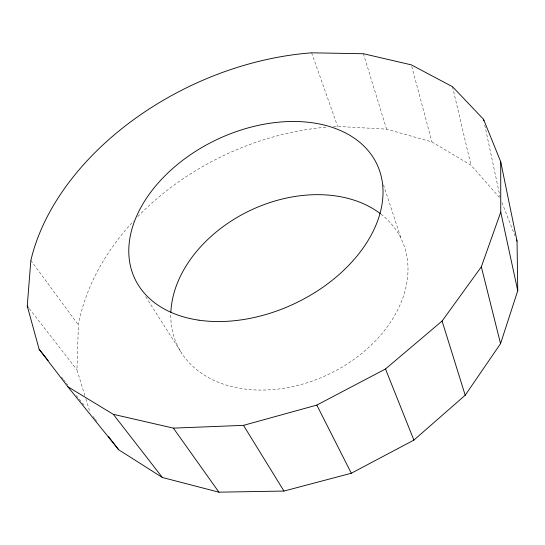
<?xml version="1.0" encoding="UTF-8"?>
<svg xmlns="http://www.w3.org/2000/svg" width="545" height="545" viewBox="0 0 545 545"><rect width="100%" height="100%" fill="white"/><g stroke="black" fill="none" stroke-linecap="round" stroke-linejoin="round"><path stroke-width="0.41" stroke-dasharray="2.73 2.04" d="M84.884 395.663L76.961 369.851L78.391 324.963A231.645 171.253 -25.3 0 1 133.654 220.936M333.499 126.658A231.645 171.253 -25.3 0 1 337.621 126.44L386.562 129.145L431.967 141.966L470.989 165.203L499.901 198.005M61.428 377.011L63.022 378.986M63.554 379.647L67.798 384.92M76.286 395.466L84.775 406.011M29.321 308.674L76.961 369.851M93.147 416.584L94.673 418.574M95.184 419.241L96.717 421.231M30.854 260.408L78.391 324.963M145.699 296.684L181.655 353.126M501.993 202.583L514.896 235.692M311.638 52.824L337.621 126.44M383.51 184.844L401.175 238.778M363.386 53.73L386.562 129.145M85.872 398.892L90.082 412.606M411.775 66.497L431.967 141.966M452.514 86.703L470.989 165.203M484.743 125.05L500.106 196.983M137.769 216.603A231.645 171.253 -25.3 0 1 326.85 127.135M380.975 214.144A123.967 90.811 -25.3 0 1 327.981 374.579A123.967 90.811 -25.3 0 1 170.83 313.103"/><path stroke-width="0.82" d="M27.25 306.017L30.854 260.408A250.598 171.668 -25.3 0 1 311.638 52.824L363.386 53.73L411.332 64.862L452.514 86.703L483.51 119.266L500.712 161.736L517.048 241.217L517.75 290.73L500.548 343.65L465.198 395.234L413.887 440.108L351.307 473.244L283.972 491.059L218.927 492.176L162.376 477.502L118.681 449.761L67.859 386.759L39.151 349.325L27.25 306.017L28.286 307.346M67.859 386.759L113.312 414.316L173.385 428.132L243.486 425.352L316.829 405.092L385.492 368.979L442.09 321.046L481.324 266.832L500.753 212.087L500.712 161.736M39.151 349.325L48.171 360.531M113.312 414.316L162.376 477.502M108.469 436.491L118.681 449.761M173.385 428.132L218.927 492.176M243.486 425.352L283.972 491.059M316.829 405.092L351.307 473.244M385.492 368.979L413.887 440.108M516.428 239.637L517.048 241.217M442.09 321.046L465.198 395.234M481.324 266.832L500.548 343.65M500.753 212.087L517.75 290.73M483.51 119.266L483.865 120.915M170.864 312.265A123.967 90.811 -25.3 0 1 250.809 210.166A123.967 90.811 -25.3 0 1 380.308 213.633M198.911 320.174A133.9 90.756 -25.3 0 0 382.808 186.492A133.9 90.756 -25.3 0 0 185.995 157.873A133.9 90.756 -25.3 0 0 198.911 320.174"/></g></svg>
